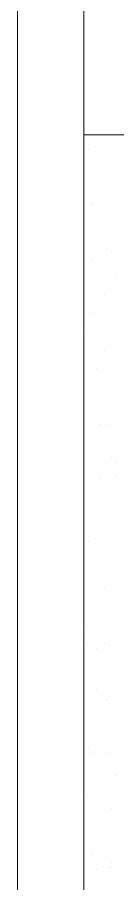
# Model space of a CAD drawing. Header units: millimetres. Extents: x 21 to 236, y 15 to 64.
# Drawn here: x 38.601 to 38.779, y 30.572 to 32.116 of the extents above; entities that cross this region are included whole.
import ezdxf

# ---------------------------------------------------------------- set-up
doc = ezdxf.new("R2010")
doc.units = ezdxf.units.MM
doc.layers.add('PDF_Grama', color=7, linetype='Continuous', true_color=0x397200)
doc.layers.add('PDF_Parede', color=7, linetype='Continuous')
doc.layers.add('PDF_Terreno', color=7, linetype='Continuous')

msp = doc.modelspace()

# ---------------------------------------------------------------- linework, layer by layer
at = {"layer": 'PDF_Grama', "lineweight": 20}
for points in [[(38.7278, 31.8791), (38.7278, 31.8791)], [(38.7731, 31.8112), (38.7731, 31.8112)], [(38.7323, 31.784), (38.7323, 31.784)], [(38.7323, 31.7794), (38.7323, 31.7794)], [(38.7595, 31.784), (38.7595, 31.784)], [(38.7595, 31.7024), (38.7595, 31.7024)], [(38.7686, 31.6978), (38.7686, 31.6978)], [(38.7323, 31.6843), (38.7323, 31.6843)], [(38.7776, 31.6525), (38.7776, 31.6525)], [(38.755, 31.6208), (38.755, 31.6208)], [(38.7368, 31.5891), (38.7368, 31.5891)], [(38.7232, 31.5573), (38.7232, 31.5573)], [(38.755, 31.5211), (38.755, 31.5211)], [(38.764, 31.5166), (38.764, 31.5166)], [(38.7414, 31.4894), (38.7414, 31.4894)], [(38.7368, 31.4259), (38.7368, 31.4259)], [(38.7595, 31.4123), (38.7595, 31.4123)], [(38.7459, 31.3896), (38.7459, 31.3896)], [(38.764, 31.3896), (38.764, 31.3896)], [(38.7368, 31.3851), (38.7368, 31.3851)], [(38.7686, 31.3307), (38.7686, 31.3307)], [(38.7776, 31.3217), (38.7776, 31.3217)], [(38.7776, 31.299), (38.7776, 31.299)], [(38.7459, 31.2945), (38.7459, 31.2945)], [(38.7187, 31.1902), (38.7187, 31.1902)], [(38.7504, 31.1948), (38.7504, 31.1948)], [(38.7278, 31.1812), (38.7278, 31.1812)], [(38.7595, 31.1268), (38.7595, 31.1268)], [(38.7731, 31.1404), (38.7731, 31.1404)], [(38.7187, 31.1222), (38.7187, 31.1222)], [(38.755, 31.0996), (38.755, 31.0996)], [(38.7595, 31.1086), (38.7595, 31.1086)], [(38.7232, 31.0316), (38.7232, 31.0316)], [(38.7232, 30.9999), (38.7232, 30.9999)], [(38.7414, 30.9908), (38.7414, 30.9908)], [(38.755, 30.9999), (38.755, 30.9999)], [(38.764, 30.9953), (38.764, 30.9953)], [(38.7731, 30.9545), (38.7731, 30.9545)], [(38.7414, 30.9183), (38.7414, 30.9183)], [(38.7595, 30.9001), (38.7595, 30.9001)], [(38.764, 30.9047), (38.764, 30.9047)], [(38.7278, 30.814), (38.7278, 30.814)], [(38.7368, 30.805), (38.7368, 30.805)], [(38.764, 30.805), (38.764, 30.805)], [(38.7776, 30.7642), (38.7776, 30.7642)], [(38.7232, 30.7279), (38.7232, 30.7279)], [(38.7232, 30.7279), (38.7232, 30.7279)], [(38.764, 30.7324), (38.764, 30.7324)], [(38.7686, 30.7053), (38.7686, 30.7053)], [(38.7323, 30.6237), (38.7323, 30.6237)], [(38.7686, 30.6101), (38.7686, 30.6101)], [(38.7414, 30.5965), (38.7414, 30.5965)], [(38.764, 30.601), (38.764, 30.601)], [(38.7686, 30.601), (38.7686, 30.601)]]:
    msp.add_lwpolyline(points, dxfattribs=at)
at = {"layer": 'PDF_Parede', "lineweight": 0}
msp.add_lwpolyline([(43.7406, 31.9063), (38.7187, 31.9063)], dxfattribs=at)
at = {"layer": 'PDF_Terreno', "lineweight": 9}
msp.add_lwpolyline([(38.7187, 32.8219), (38.7187, 51.8489), (48.477, 51.8489), (48.477, 35.0971), (48.477, 26.9615), (48.5993, 26.9615), (48.5993, 51.9713), (38.6009, 51.9713), (38.6009, 26.9615), (38.7187, 26.9615), (38.7187, 32.704)], dxfattribs=at)

doc.saveas('drawing.dxf')
